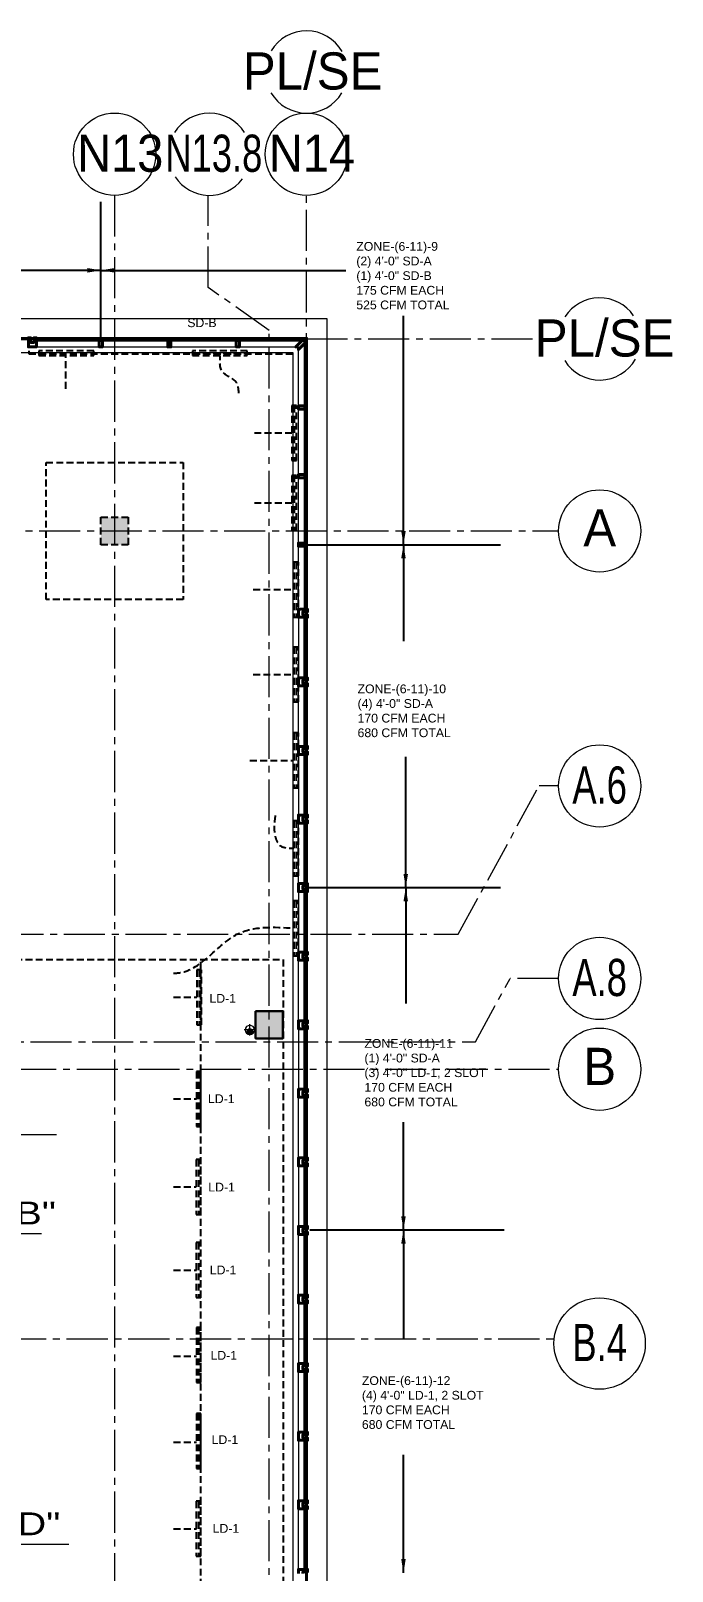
# Model space of a CAD drawing. Header units: inches. Extents: x -26012 to 27, y -3347 to 2082.
# Drawn here: x -21302 to -20741, y 464 to 1812 of the extents above; entities that cross this region are included whole.
import ezdxf

# ---------------------------------------------------------------- set-up
doc = ezdxf.new("R2010")
doc.units = ezdxf.units.IN
doc.header["$LTSCALE"] = 48
doc.header["$MEASUREMENT"] = 0
for name, pattern in [('A_Column Grid$0$CENTER2', [1.125, 0.75, -0.125, 0.125, -0.125]), ('HIDDEN2', [0.1875, 0.125, -0.0625]), ('NB - 5th floor_plan$0$HIDDEN2', [0.1875, 0.125, -0.0625])]:
    doc.linetypes.add(name, pattern=pattern)
for name, color, linetype in [('A104$0$A-ANNO-PATT-1-12', 8, 'Continuous'), ('A104$0$A-ANNO-PATT-4-12', 8, 'Continuous'), ('A104$0$A-AREA-IDEN', 8, 'Continuous'), ('A104$0$A-COLS-COL4-12', 8, 'Continuous'), ('A104$0$A-FLOR-AWNG', 8, 'Continuous'), ('A104$0$A-FLOR-SLAB', 8, 'Continuous'), ('A104$0$A-FLOR-SLEEVE-4-12', 8, 'Continuous'), ('A104$0$A-GLAZ', 8, 'Continuous'), ('A104$0$A-GLAZ-CRNA', 8, 'Continuous'), ('A104$0$A-ROOF-LEAD-4-12', 8, 'Continuous'), ('A104$0$A-Roof-leader', 8, 'Continuous'), ('A104$0$C-PROP', 8, 'Continuous'), ('A_Column Grid$0$A-GRID-1D1-15', 8, 'A_Column Grid$0$CENTER2'), ('A_Column Grid$0$A-GRID-GRD1-12', 8, 'A_Column Grid$0$CENTER2'), ('A_Column Grid$0$A-GRID-GRD1-15', 8, 'A_Column Grid$0$CENTER2'), ('A_Column Grid$0$A-GRID-ID1-12', 8, 'A_Column Grid$0$CENTER2'), ('M-HVAC-anno', 6, 'Continuous'), ('M-HVAC-FUTR', 4, 'HIDDEN2'), ('M-HVAC-Term-Supp', 92, 'Continuous'), ('NB - 5th floor_plan$0$STCCOLS1', 1, 'NB - 5th floor_plan$0$HIDDEN2'), ('NB - 5th floor_plan$0$STDROPS', 1, 'NB - 5th floor_plan$0$HIDDEN2'), ('NB - 5th floor_plan$0$STSLABNOTCH', 1, 'NB - 5th floor_plan$0$HIDDEN2'), ('XREF', 8, 'Continuous')]:
    doc.layers.add(name, color=color, linetype=linetype)
doc.styles.add('A104$0$Arial', font='arial.ttf', dxfattribs={"height": 0.076839})
doc.styles.add('A_Column Grid$0$Style-Arial', font='arial.ttf')
doc.styles.add('M08', font='arial.ttf', dxfattribs={"height": 7.68})
doc.styles.get("Standard").update_dxf_attribs({"font": 'simplex.shx'})
doc.dimstyles.new('STANDARD$7', dxfattribs={"dimtxt": 0.18, "dimasz": 0.125, "dimexe": 0.18, "dimexo": 0.06, "dimgap": 0.09, "dimtad": 0, "dimtih": 1, "dimtoh": 1, "dimdec": 4, "dimzin": 0, "dimdsep": 46, "dimtxsty": 'Standard', "dimcen": 0.09, "dimadec": 0, "dimazin": 0, "dimtfac": 1, "dimtdec": 4, "dimtofl": 0, "dimtmove": 0, "dimatfit": 3, "dimfxl": 1, "dimtolj": 1, "dimtzin": 0, "dimarcsym": 0})

# ---------------------------------------------------------------- blocks, each defined once
blk = doc.blocks.new('A104')
at = {"layer": 'A104$0$A-ROOF-LEAD-4-12', "lineweight": 13}
h = blk.add_hatch(color=256, dxfattribs=at)
edge = h.paths.add_edge_path()
edge.add_arc((-21110.5239, 936.0952), 3, 0, 360)
at = {"layer": 'A104$0$A-Roof-leader', "lineweight": 13}
h = blk.add_hatch(color=256, dxfattribs=at)
edge = h.paths.add_edge_path()
edge.add_arc((-21110.5239, 936.0952), 3, 0, 360)
at = {"layer": 'A104$0$A-ANNO-PATT-1-12', "lineweight": 30}
blk.add_solid([(-21217.0236, 1362.095), (-21217.0236, 1386.095), (-21241.0236, 1362.095), (-21241.0236, 1386.095)], dxfattribs=at)
at = {"layer": 'A104$0$A-ANNO-PATT-4-12', "lineweight": 30}
blk.add_solid([(-21105.5239, 930.0952), (-21081.5239, 930.0952), (-21105.5239, 954.0952), (-21081.5239, 954.0952)], dxfattribs=at)
at = {"layer": 'A104$0$A-AREA-IDEN', "lineweight": 13}
for p, q in [((-21438.6568, 846.1226, 0.2066), (-21279.92, 846.1226, 0.2066)), ((-21438.6568, 759.5893, 0.2066), (-21293.1152, 759.5893, 0.2066)), ((-21438.6568, 487.7276, 0.2066), (-21269.1206, 487.7276, 0.2066))]:
    blk.add_line(p, q, dxfattribs=at)
at = {"layer": 'A104$0$A-COLS-COL4-12', "lineweight": 30}
blk.add_3dface([(-21105.5239, 954.0952), (-21081.5239, 954.0952), (-21081.5239, 930.0952), (-21105.5239, 930.0952)], dxfattribs=at)
at = {"layer": 'A104$0$A-FLOR-AWNG', "lineweight": 0}
for p, q in [((-24033.7396, 1560.0949), (-21043.1174, 1560.0949)), ((-21043.0236, 1560.0012), (-21043.0236, -35.9051))]:
    blk.add_line(p, q, dxfattribs=at)
at = {"layer": 'A104$0$A-FLOR-SLAB', "lineweight": 0, "flags": 128}
blk.add_lwpolyline([(-23869.2731, 1530.3475), (-21072.7739, 1530.3449), (-21072.7739, -6.1545), (-22489.2736, -6.1545), (-22489.2736, 53.8448), (-22872.7736, 53.8448), (-22872.7736, -6.1545), (-24409.272, -6.1545)], dxfattribs=at)
at = {"layer": 'A104$0$A-FLOR-SLEEVE-4-12', "lineweight": 0}
for p, q in [((-21105.5239, 937.5952), (-21115.5239, 937.5952)), ((-21110.5239, 932.5952), (-21110.5239, 942.5952))]:
    blk.add_line(p, q, dxfattribs=at)
at = {"layer": 'A104$0$A-FLOR-SLEEVE-4-12', "lineweight": 13, "extrusion": (0, 0, -1)}
blk.add_circle((21110.5239, 937.5952), 4, dxfattribs=at)
at = {"layer": 'A104$0$A-GLAZ', "lineweight": 0}
for p, q in [((-21060.0239, 1543.0949), (-23882.0254, 1543.0991)), ((-21060.0239, -18.9052), (-21060.0239, 1543.0949)), ((-21068.0239, 1298.5943), (-21068.0239, 1245.5943)), ((-21061.7739, 1299.3443), (-21061.7739, 1244.8443)), ((-21061.2739, 1299.3443), (-21061.2739, 1244.8443)), ((-21068.0239, 1185.5949), (-21068.0239, 1238.5949)), ((-21061.7739, 1184.8449), (-21061.7739, 1239.3449)), ((-21061.2739, 1184.8449), (-21061.2739, 1239.3449)), ((-21068.0239, 1178.5943), (-21068.0239, 1125.5943)), ((-21061.7739, 1179.3443), (-21061.7739, 1124.8443)), ((-21061.2739, 1179.3443), (-21061.2739, 1124.8443)), ((-21068.0239, 1065.5949), (-21068.0239, 1118.5949)), ((-21061.7739, 1064.8449), (-21061.7739, 1119.3449)), ((-21061.2739, 1064.8449), (-21061.2739, 1119.3449)), ((-21068.0239, 1058.5943), (-21068.0239, 1005.5943)), ((-21061.7739, 1059.3443), (-21061.7739, 1004.8443)), ((-21061.2739, 1059.3443), (-21061.2739, 1004.8443)), ((-21068.0239, 945.5949), (-21068.0239, 998.5949)), ((-21061.7739, 944.8449), (-21061.7739, 999.3449)), ((-21061.2739, 944.8449), (-21061.2739, 999.3449)), ((-21068.0239, 938.5943), (-21068.0239, 885.5943)), ((-21061.7739, 939.3443), (-21061.7739, 884.8443)), ((-21061.2739, 939.3443), (-21061.2739, 884.8443)), ((-21068.0239, 825.5949), (-21068.0239, 878.5949)), ((-21061.7739, 824.8449), (-21061.7739, 879.3449)), ((-21061.2739, 824.8449), (-21061.2739, 879.3449)), ((-21068.0239, 818.5943), (-21068.0239, 765.5943)), ((-21061.7739, 819.3443), (-21061.7739, 764.8443)), ((-21061.2739, 819.3443), (-21061.2739, 764.8443)), ((-21068.0239, 705.5949), (-21068.0239, 758.5949)), ((-21061.7739, 704.8449), (-21061.7739, 759.3449)), ((-21061.2739, 704.8449), (-21061.2739, 759.3449)), ((-21068.0239, 698.5943), (-21068.0239, 645.5943)), ((-21061.7739, 699.3443), (-21061.7739, 644.8443)), ((-21061.2739, 699.3443), (-21061.2739, 644.8443)), ((-21068.0239, 585.5949), (-21068.0239, 638.5949)), ((-21061.7739, 584.8449), (-21061.7739, 639.3449)), ((-21061.2739, 584.8449), (-21061.2739, 639.3449)), ((-21068.0239, 578.5949), (-21068.0239, 525.5949)), ((-21061.7739, 579.3449), (-21061.7739, 524.8449)), ((-21061.2739, 579.3449), (-21061.2739, 524.8449)), ((-21068.0239, 465.5955), (-21068.0239, 518.5955)), ((-21061.7739, 464.8455), (-21061.7739, 519.3455)), ((-21061.2739, 464.8455), (-21061.2739, 519.3455))]:
    blk.add_line(p, q, dxfattribs=at)
at = {"layer": 'A104$0$A-GLAZ', "lineweight": 40}
for p, q in [((-21062.2739, 1299.3443), (-21061.0239, 1299.3443)), ((-21062.2739, 1299.3443), (-21062.2739, 1244.8443)), ((-21061.0239, 1299.3443), (-21061.0239, 1244.8443)), ((-21062.2739, 1244.8443), (-21061.0239, 1244.8443)), ((-21062.2739, 1184.8449), (-21062.2739, 1239.3449)), ((-21062.2739, 1239.3449), (-21061.0239, 1239.3449)), ((-21061.0239, 1184.8449), (-21061.0239, 1239.3449)), ((-21062.2739, 1184.8449), (-21061.0239, 1184.8449)), ((-21062.2739, 1179.3443), (-21061.0239, 1179.3443)), ((-21062.2739, 1179.3443), (-21062.2739, 1124.8443)), ((-21061.0239, 1179.3443), (-21061.0239, 1124.8443)), ((-21062.2739, 1124.8443), (-21061.0239, 1124.8443)), ((-21062.2739, 1064.8449), (-21062.2739, 1119.3449)), ((-21062.2739, 1119.3449), (-21061.0239, 1119.3449)), ((-21061.0239, 1064.8449), (-21061.0239, 1119.3449)), ((-21062.2739, 1064.8449), (-21061.0239, 1064.8449)), ((-21062.2739, 1059.3443), (-21061.0239, 1059.3443)), ((-21062.2739, 1059.3443), (-21062.2739, 1004.8443)), ((-21061.0239, 1059.3443), (-21061.0239, 1004.8443)), ((-21062.2739, 1004.8443), (-21061.0239, 1004.8443)), ((-21062.2739, 944.8449), (-21062.2739, 999.3449)), ((-21062.2739, 999.3449), (-21061.0239, 999.3449)), ((-21061.0239, 944.8449), (-21061.0239, 999.3449)), ((-21062.2739, 944.8449), (-21061.0239, 944.8449)), ((-21062.2739, 939.3443), (-21061.0239, 939.3443)), ((-21062.2739, 939.3443), (-21062.2739, 884.8443)), ((-21061.0239, 939.3443), (-21061.0239, 884.8443)), ((-21062.2739, 884.8443), (-21061.0239, 884.8443)), ((-21062.2739, 824.8449), (-21062.2739, 879.3449)), ((-21062.2739, 879.3449), (-21061.0239, 879.3449)), ((-21061.0239, 824.8449), (-21061.0239, 879.3449)), ((-21062.2739, 824.8449), (-21061.0239, 824.8449)), ((-21062.2739, 819.3443), (-21061.0239, 819.3443)), ((-21062.2739, 819.3443), (-21062.2739, 764.8443)), ((-21061.0239, 819.3443), (-21061.0239, 764.8443)), ((-21062.2739, 764.8443), (-21061.0239, 764.8443)), ((-21062.2739, 704.8449), (-21062.2739, 759.3449)), ((-21062.2739, 759.3449), (-21061.0239, 759.3449)), ((-21061.0239, 704.8449), (-21061.0239, 759.3449)), ((-21062.2739, 704.8449), (-21061.0239, 704.8449)), ((-21062.2739, 699.3443), (-21061.0239, 699.3443)), ((-21062.2739, 699.3443), (-21062.2739, 644.8443)), ((-21061.0239, 699.3443), (-21061.0239, 644.8443)), ((-21062.2739, 644.8443), (-21061.0239, 644.8443)), ((-21062.2739, 584.8449), (-21062.2739, 639.3449)), ((-21062.2739, 639.3449), (-21061.0239, 639.3449)), ((-21061.0239, 584.8449), (-21061.0239, 639.3449)), ((-21062.2739, 584.8449), (-21061.0239, 584.8449)), ((-21062.2739, 579.3449), (-21061.0239, 579.3449)), ((-21062.2739, 579.3449), (-21062.2739, 524.8449)), ((-21061.0239, 579.3449), (-21061.0239, 524.8449)), ((-21062.2739, 524.8449), (-21061.0239, 524.8449)), ((-21062.2739, 464.8455), (-21062.2739, 519.3455)), ((-21062.2739, 519.3455), (-21061.0239, 519.3455)), ((-21061.0239, 464.8455), (-21061.0239, 519.3455)), ((-21062.2739, 464.8455), (-21061.0239, 464.8455))]:
    blk.add_line(p, q, dxfattribs=at)
at = {"layer": 'A104$0$A-GLAZ', "lineweight": 40, "flags": 128}
for points in [[(-21301.0242, 1539.0949), (-21302.5245, 1539.0949), (-21302.5245, 1543.0949), (-21304.5245, 1543.0949), (-21304.5245, 1542.3449), (-21303.5245, 1542.3449), (-21303.5245, 1540.5949), (-21304.5245, 1540.5949), (-21304.5245, 1535.0949), (-21301.0242, 1535.0949)], [(-21064.0239, 1302.0946), (-21064.0239, 1300.5943), (-21060.0239, 1300.5943), (-21060.0239, 1298.5943), (-21060.7739, 1298.5943), (-21060.7739, 1299.5943), (-21062.5239, 1299.5943), (-21062.5239, 1298.5943), (-21068.0239, 1298.5943), (-21068.0239, 1302.0946)], [(-21064.0239, 1242.0946), (-21064.0239, 1243.5943), (-21060.0239, 1243.5943), (-21060.0239, 1245.5943), (-21060.7739, 1245.5943), (-21060.7739, 1244.5943), (-21062.5239, 1244.5943), (-21062.5239, 1245.5943), (-21068.0239, 1245.5943), (-21068.0239, 1242.0946)], [(-21064.0239, 1242.0946), (-21064.0239, 1240.5949), (-21060.0239, 1240.5949), (-21060.0239, 1238.5949), (-21060.7739, 1238.5949), (-21060.7739, 1239.5949), (-21062.5239, 1239.5949), (-21062.5239, 1238.5949), (-21068.0239, 1238.5949), (-21068.0239, 1242.0946)], [(-21064.0239, 1182.0946), (-21064.0239, 1183.5949), (-21060.0239, 1183.5949), (-21060.0239, 1185.5949), (-21060.7739, 1185.5949), (-21060.7739, 1184.5949), (-21062.5239, 1184.5949), (-21062.5239, 1185.5949), (-21068.0239, 1185.5949), (-21068.0239, 1182.0946)], [(-21064.0239, 1182.0946), (-21064.0239, 1180.5943), (-21060.0239, 1180.5943), (-21060.0239, 1178.5943), (-21060.7739, 1178.5943), (-21060.7739, 1179.5943), (-21062.5239, 1179.5943), (-21062.5239, 1178.5943), (-21068.0239, 1178.5943), (-21068.0239, 1182.0946)], [(-21064.0239, 1122.0946), (-21064.0239, 1123.5943), (-21060.0239, 1123.5943), (-21060.0239, 1125.5943), (-21060.7739, 1125.5943), (-21060.7739, 1124.5943), (-21062.5239, 1124.5943), (-21062.5239, 1125.5943), (-21068.0239, 1125.5943), (-21068.0239, 1122.0946)], [(-21064.0239, 1122.0946), (-21064.0239, 1120.5949), (-21060.0239, 1120.5949), (-21060.0239, 1118.5949), (-21060.7739, 1118.5949), (-21060.7739, 1119.5949), (-21062.5239, 1119.5949), (-21062.5239, 1118.5949), (-21068.0239, 1118.5949), (-21068.0239, 1122.0946)], [(-21064.0239, 1062.0946), (-21064.0239, 1063.5949), (-21060.0239, 1063.5949), (-21060.0239, 1065.5949), (-21060.7739, 1065.5949), (-21060.7739, 1064.5949), (-21062.5239, 1064.5949), (-21062.5239, 1065.5949), (-21068.0239, 1065.5949), (-21068.0239, 1062.0946)], [(-21064.0239, 1062.0946), (-21064.0239, 1060.5943), (-21060.0239, 1060.5943), (-21060.0239, 1058.5943), (-21060.7739, 1058.5943), (-21060.7739, 1059.5943), (-21062.5239, 1059.5943), (-21062.5239, 1058.5943), (-21068.0239, 1058.5943), (-21068.0239, 1062.0946)], [(-21064.0239, 1002.0946), (-21064.0239, 1003.5943), (-21060.0239, 1003.5943), (-21060.0239, 1005.5943), (-21060.7739, 1005.5943), (-21060.7739, 1004.5943), (-21062.5239, 1004.5943), (-21062.5239, 1005.5943), (-21068.0239, 1005.5943), (-21068.0239, 1002.0946)], [(-21064.0239, 1002.0946), (-21064.0239, 1000.5949), (-21060.0239, 1000.5949), (-21060.0239, 998.5949), (-21060.7739, 998.5949), (-21060.7739, 999.5949), (-21062.5239, 999.5949), (-21062.5239, 998.5949), (-21068.0239, 998.5949), (-21068.0239, 1002.0946)], [(-21064.0239, 942.0946), (-21064.0239, 943.5949), (-21060.0239, 943.5949), (-21060.0239, 945.5949), (-21060.7739, 945.5949), (-21060.7739, 944.5949), (-21062.5239, 944.5949), (-21062.5239, 945.5949), (-21068.0239, 945.5949), (-21068.0239, 942.0946)], [(-21064.0239, 942.0946), (-21064.0239, 940.5943), (-21060.0239, 940.5943), (-21060.0239, 938.5943), (-21060.7739, 938.5943), (-21060.7739, 939.5943), (-21062.5239, 939.5943), (-21062.5239, 938.5943), (-21068.0239, 938.5943), (-21068.0239, 942.0946)], [(-21064.0239, 882.0946), (-21064.0239, 883.5943), (-21060.0239, 883.5943), (-21060.0239, 885.5943), (-21060.7739, 885.5943), (-21060.7739, 884.5943), (-21062.5239, 884.5943), (-21062.5239, 885.5943), (-21068.0239, 885.5943), (-21068.0239, 882.0946)], [(-21064.0239, 882.0946), (-21064.0239, 880.5949), (-21060.0239, 880.5949), (-21060.0239, 878.5949), (-21060.7739, 878.5949), (-21060.7739, 879.5949), (-21062.5239, 879.5949), (-21062.5239, 878.5949), (-21068.0239, 878.5949), (-21068.0239, 882.0946)], [(-21064.0239, 822.0946), (-21064.0239, 823.5949), (-21060.0239, 823.5949), (-21060.0239, 825.5949), (-21060.7739, 825.5949), (-21060.7739, 824.5949), (-21062.5239, 824.5949), (-21062.5239, 825.5949), (-21068.0239, 825.5949), (-21068.0239, 822.0946)], [(-21064.0239, 822.0946), (-21064.0239, 820.5943), (-21060.0239, 820.5943), (-21060.0239, 818.5943), (-21060.7739, 818.5943), (-21060.7739, 819.5943), (-21062.5239, 819.5943), (-21062.5239, 818.5943), (-21068.0239, 818.5943), (-21068.0239, 822.0946)], [(-21064.0239, 762.0946), (-21064.0239, 763.5943), (-21060.0239, 763.5943), (-21060.0239, 765.5943), (-21060.7739, 765.5943), (-21060.7739, 764.5943), (-21062.5239, 764.5943), (-21062.5239, 765.5943), (-21068.0239, 765.5943), (-21068.0239, 762.0946)], [(-21064.0239, 762.0946), (-21064.0239, 760.5949), (-21060.0239, 760.5949), (-21060.0239, 758.5949), (-21060.7739, 758.5949), (-21060.7739, 759.5949), (-21062.5239, 759.5949), (-21062.5239, 758.5949), (-21068.0239, 758.5949), (-21068.0239, 762.0946)], [(-21064.0239, 702.0946), (-21064.0239, 703.5949), (-21060.0239, 703.5949), (-21060.0239, 705.5949), (-21060.7739, 705.5949), (-21060.7739, 704.5949), (-21062.5239, 704.5949), (-21062.5239, 705.5949), (-21068.0239, 705.5949), (-21068.0239, 702.0946)], [(-21064.0239, 702.0946), (-21064.0239, 700.5943), (-21060.0239, 700.5943), (-21060.0239, 698.5943), (-21060.7739, 698.5943), (-21060.7739, 699.5943), (-21062.5239, 699.5943), (-21062.5239, 698.5943), (-21068.0239, 698.5943), (-21068.0239, 702.0946)], [(-21064.0239, 642.0946), (-21064.0239, 643.5943), (-21060.0239, 643.5943), (-21060.0239, 645.5943), (-21060.7739, 645.5943), (-21060.7739, 644.5943), (-21062.5239, 644.5943), (-21062.5239, 645.5943), (-21068.0239, 645.5943), (-21068.0239, 642.0946)], [(-21064.0239, 642.0946), (-21064.0239, 640.5949), (-21060.0239, 640.5949), (-21060.0239, 638.5949), (-21060.7739, 638.5949), (-21060.7739, 639.5949), (-21062.5239, 639.5949), (-21062.5239, 638.5949), (-21068.0239, 638.5949), (-21068.0239, 642.0946)], [(-21064.0239, 582.0946), (-21064.0239, 583.5949), (-21060.0239, 583.5949), (-21060.0239, 585.5949), (-21060.7739, 585.5949), (-21060.7739, 584.5949), (-21062.5239, 584.5949), (-21062.5239, 585.5949), (-21068.0239, 585.5949), (-21068.0239, 582.0946)], [(-21064.0239, 582.0952), (-21064.0239, 580.5949), (-21060.0239, 580.5949), (-21060.0239, 578.5949), (-21060.7739, 578.5949), (-21060.7739, 579.5949), (-21062.5239, 579.5949), (-21062.5239, 578.5949), (-21068.0239, 578.5949), (-21068.0239, 582.0952)], [(-21064.0239, 522.0952), (-21064.0239, 523.5949), (-21060.0239, 523.5949), (-21060.0239, 525.5949), (-21060.7739, 525.5949), (-21060.7739, 524.5949), (-21062.5239, 524.5949), (-21062.5239, 525.5949), (-21068.0239, 525.5949), (-21068.0239, 522.0952)], [(-21064.0239, 522.0952), (-21064.0239, 520.5955), (-21060.0239, 520.5955), (-21060.0239, 518.5955), (-21060.7739, 518.5955), (-21060.7739, 519.5955), (-21062.5239, 519.5955), (-21062.5239, 518.5955), (-21068.0239, 518.5955), (-21068.0239, 522.0952)], [(-21064.0239, 462.0952), (-21064.0239, 463.5955), (-21060.0239, 463.5955), (-21060.0239, 465.5955), (-21060.7739, 465.5955), (-21060.7739, 464.5955), (-21062.5239, 464.5955), (-21062.5239, 465.5955), (-21068.0239, 465.5955), (-21068.0239, 462.0952)]]:
    blk.add_lwpolyline(points, dxfattribs=at)
at = {"layer": 'A104$0$A-GLAZ-CRNA', "lineweight": 30}
for p, q in [((-21298.2745, 1540.8449), (-21298.2745, 1542.0949)), ((-21298.2745, 1542.0949), (-21241.6489, 1542.0949)), ((-21298.2745, 1540.8449), (-21241.6489, 1540.8449)), ((-21240.3989, 1540.8449), (-21240.3989, 1542.0949)), ((-21240.3989, 1542.0949), (-21181.6489, 1542.0949)), ((-21240.3989, 1540.8449), (-21181.6489, 1540.8449)), ((-21180.3989, 1542.0949), (-21121.6489, 1542.0949)), ((-21180.3989, 1540.8449), (-21121.6489, 1540.8449)), ((-21121.6489, 1540.8449), (-21121.6489, 1542.0949)), ((-21120.3989, 1540.8449), (-21120.3989, 1542.0949)), ((-21120.3989, 1542.0949), (-21062.8989, 1542.0949)), ((-21120.3989, 1540.8449), (-21062.8989, 1540.8449)), ((-21062.8989, 1540.8449), (-21062.8989, 1542.0949)), ((-21062.2739, 1482.7199), (-21062.2739, 1540.2199)), ((-21062.2739, 1540.2199), (-21061.0239, 1540.2199)), ((-21061.0239, 1482.7199), (-21061.0239, 1540.2199)), ((-21062.2739, 1482.7199), (-21061.0239, 1482.7199)), ((-21062.2739, 1422.7199), (-21062.2739, 1481.4699)), ((-21062.2739, 1481.4699), (-21061.0239, 1481.4699)), ((-21061.0239, 1422.7199), (-21061.0239, 1481.4699)), ((-21062.2739, 1362.7199), (-21062.2739, 1421.4699)), ((-21061.0239, 1362.7199), (-21061.0239, 1421.4699)), ((-21062.2739, 1362.7199), (-21061.0239, 1362.7199)), ((-21062.2739, 1304.8443), (-21062.2739, 1361.4699)), ((-21061.0239, 1304.8443), (-21061.0239, 1361.4699)), ((-21062.2739, 1304.8443), (-21061.0239, 1304.8443))]:
    blk.add_line(p, q, dxfattribs=at)
at = {"layer": 'A104$0$A-GLAZ-CRNA', "lineweight": 0}
for p, q in [((-21298.2745, 1541.8449), (-21241.6489, 1541.8449)), ((-21298.2745, 1541.3449), (-21241.6489, 1541.3449)), ((-21240.3989, 1541.8449), (-21181.6489, 1541.8449)), ((-21240.3989, 1541.3449), (-21181.6489, 1541.3449)), ((-21180.3989, 1541.8449), (-21121.6489, 1541.8449)), ((-21180.3989, 1541.3449), (-21121.6489, 1541.3449)), ((-21120.3989, 1541.8449), (-21062.8989, 1541.8449)), ((-21120.3989, 1541.3449), (-21062.8989, 1541.3449)), ((-21061.7739, 1482.7199), (-21061.7739, 1540.2199)), ((-21061.2739, 1482.7199), (-21061.2739, 1540.2199)), ((-21297.5245, 1535.0949), (-21242.3995, 1535.0949)), ((-21239.6495, 1535.0949), (-21182.3995, 1535.0949)), ((-21179.6495, 1535.0949), (-21068.0239, 1535.0949)), ((-21068.0239, 1423.4693), (-21068.0239, 1535.0949)), ((-21061.7739, 1422.7199), (-21061.7739, 1481.4699)), ((-21061.2739, 1422.7199), (-21061.2739, 1481.4699)), ((-21068.0239, 1363.4693), (-21068.0239, 1420.7193)), ((-21061.7739, 1362.7199), (-21061.7739, 1421.4699)), ((-21061.2739, 1362.7199), (-21061.2739, 1421.4699)), ((-21061.7739, 1304.8443), (-21061.7739, 1361.4699)), ((-21061.2739, 1304.8443), (-21061.2739, 1361.4699)), ((-21068.0239, 1305.5943), (-21068.0239, 1360.7193))]:
    blk.add_line(p, q, dxfattribs=at)
at = {"layer": 'A104$0$A-GLAZ-CRNA', "lineweight": 40}
for p, q in [((-21241.6489, 1540.8449), (-21241.6489, 1542.0949)), ((-21241.3989, 1542.0949), (-21241.2739, 1542.0949)), ((-21181.6489, 1540.8449), (-21181.6489, 1542.0949)), ((-21180.3989, 1540.8449), (-21180.3989, 1542.0949)), ((-21064.822, 1540.5949), (-21070.322, 1535.0949)), ((-21062.5239, 1538.2968), (-21068.0239, 1532.7968)), ((-21062.2739, 1422.7199), (-21061.0239, 1422.7199)), ((-21062.2739, 1421.4699), (-21061.0239, 1421.4699)), ((-21062.2739, 1361.4699), (-21061.0239, 1361.4699)), ((-21061.0239, 1361.7199), (-21061.0239, 1361.8449))]:
    blk.add_line(p, q, dxfattribs=at)
at = {"layer": 'A104$0$A-GLAZ-CRNA', "lineweight": 40, "flags": 128}
for points in [[(-21301.0242, 1539.0949), (-21299.5245, 1539.0949), (-21299.5245, 1543.0949), (-21297.5245, 1543.0949), (-21297.5245, 1542.3449), (-21298.5245, 1542.3449), (-21298.5245, 1540.5949), (-21297.5245, 1540.5949), (-21297.5245, 1535.0949), (-21301.0242, 1535.0949)], [(-21241.0239, 1541.5012), (-21241.2739, 1541.5012), (-21241.2739, 1542.0949), (-21241.3989, 1542.0949), (-21241.3989, 1540.5949), (-21242.3989, 1540.5949), (-21242.3995, 1535.0949), (-21241.0245, 1535.0949)], [(-21241.0239, 1541.5012), (-21240.7739, 1541.5012), (-21240.7739, 1542.0949), (-21240.6489, 1542.0949), (-21240.6489, 1540.5949), (-21239.6489, 1540.5949), (-21239.6495, 1535.0949), (-21241.0245, 1535.0949)], [(-21181.0239, 1541.5012), (-21181.2739, 1541.5012), (-21181.2739, 1542.0949), (-21181.3989, 1542.0949), (-21181.3989, 1540.5949), (-21182.3989, 1540.5949), (-21182.3995, 1535.0949), (-21181.0245, 1535.0949)], [(-21181.0239, 1541.5012), (-21180.7739, 1541.5012), (-21180.7739, 1542.0949), (-21180.6489, 1542.0949), (-21180.6489, 1540.5949), (-21179.6489, 1540.5949), (-21179.6495, 1535.0949), (-21181.0245, 1535.0949)], [(-21121.0239, 1541.5012), (-21121.2739, 1541.5012), (-21121.2739, 1542.0949), (-21121.3989, 1542.0949), (-21121.3989, 1540.5949), (-21122.3989, 1540.5949), (-21122.3995, 1535.0949), (-21121.0245, 1535.0949)], [(-21121.0239, 1541.5012), (-21120.7739, 1541.5012), (-21120.7739, 1542.0949), (-21120.6489, 1542.0949), (-21120.6489, 1540.5949), (-21119.6489, 1540.5949), (-21119.6495, 1535.0949), (-21121.0245, 1535.0949)], [(-21061.0239, 1542.0949), (-21062.5239, 1542.0949), (-21062.5239, 1540.9485), (-21062.8775, 1540.5949), (-21064.822, 1540.5949), (-21070.322, 1535.0949), (-21068.0239, 1535.0949)], [(-21061.0239, 1542.0949), (-21061.0239, 1540.5949), (-21062.1704, 1540.5949), (-21062.5239, 1540.2414), (-21062.5239, 1538.2968), (-21068.0239, 1532.7968), (-21068.0239, 1535.0949)], [(-21061.6177, 1482.0949), (-21061.6177, 1482.3449), (-21061.0239, 1482.3449), (-21061.0239, 1482.4699), (-21062.5239, 1482.4699), (-21062.5239, 1483.4699), (-21068.0239, 1483.4693), (-21068.0239, 1482.0943)], [(-21061.6177, 1482.0949), (-21061.6177, 1481.8449), (-21061.0239, 1481.8449), (-21061.0239, 1481.7199), (-21062.5239, 1481.7199), (-21062.5239, 1480.7199), (-21068.0239, 1480.7193), (-21068.0239, 1482.0943)], [(-21061.6177, 1422.0949), (-21061.6177, 1422.3449), (-21061.0239, 1422.3449), (-21061.0239, 1422.4699), (-21062.5239, 1422.4699), (-21062.5239, 1423.4699), (-21068.0239, 1423.4693), (-21068.0239, 1422.0943)], [(-21061.6177, 1422.0949), (-21061.6177, 1421.8449), (-21061.0239, 1421.8449), (-21061.0239, 1421.7199), (-21062.5239, 1421.7199), (-21062.5239, 1420.7199), (-21068.0239, 1420.7193), (-21068.0239, 1422.0943)], [(-21061.6177, 1362.0949), (-21061.6177, 1362.3449), (-21061.0239, 1362.3449), (-21061.0239, 1362.4699), (-21062.5239, 1362.4699), (-21062.5239, 1363.4699), (-21068.0239, 1363.4693), (-21068.0239, 1362.0943)], [(-21061.6177, 1362.0949), (-21061.6177, 1361.8449), (-21061.0239, 1361.8449), (-21061.0239, 1361.7199), (-21062.5239, 1361.7199), (-21062.5239, 1360.7199), (-21068.0239, 1360.7193), (-21068.0239, 1362.0943)], [(-21064.0239, 1302.0946), (-21064.0239, 1303.5943), (-21060.0239, 1303.5943), (-21060.0239, 1305.5943), (-21060.7739, 1305.5943), (-21060.7739, 1304.5943), (-21062.5239, 1304.5943), (-21062.5239, 1305.5943), (-21068.0239, 1305.5943), (-21068.0239, 1302.0946)]]:
    blk.add_lwpolyline(points, dxfattribs=at)
at = {"layer": 'A104$0$A-GLAZ-CRNA', "lineweight": 40}
for centre in [(-21241.5239, 1542.2199), (-21240.5239, 1542.2199), (-21181.5239, 1542.2199), (-21180.5239, 1542.2199)]:
    blk.add_arc(centre, 0.1768, 225, 315, dxfattribs=at)
at = {"layer": 'A104$0$A-GLAZ-CRNA', "lineweight": 30}
for centre in [(-21121.5239, 1542.2199), (-21120.5239, 1542.2199)]:
    blk.add_arc(centre, 0.1768, 225, 315, dxfattribs=at)
at = {"layer": 'A104$0$A-GLAZ-CRNA', "lineweight": 30, "extrusion": (0, 0, -1)}
for centre in [(21060.8989, 1482.5949), (21060.8989, 1481.5949)]:
    blk.add_arc(centre, 0.1768, 315, 45, dxfattribs=at)
at = {"layer": 'A104$0$A-GLAZ-CRNA', "lineweight": 40, "extrusion": (0, 0, -1)}
for centre in [(21060.8989, 1422.5949), (21060.8989, 1421.5949), (21060.8989, 1362.5949), (21060.8989, 1361.5949)]:
    blk.add_arc(centre, 0.1768, 315, 45, dxfattribs=at)
at = {"layer": 'A104$0$C-PROP', "lineweight": 40, "flags": 128}
blk.add_lwpolyline([(-25004.5437, -676.9041), (-24022.0239, 1542.095), (-21061.0239, 1542.095), (-21061.0239, -676.9042)], dxfattribs=at)
at = {"layer": 'A104$0$A-AREA-IDEN', "lineweight": 13, "char_height": 19.999996, "attachment_point": 7, "line_spacing_factor": 0.6, "style": 'A104$0$Arial'}
for s, insert in [('\\H1x;\\W1.24688;SP/FA "B"', (-21438.6578, 767.0683, 0.2066)), ('\\H1x;\\W1.24688;STAIR "D"', (-21438.6578, 495.2066, 0.2066))]:
    blk.add_mtext(s, dxfattribs=dict(at, insert=insert))
blk = doc.blocks.new('NB - 5th floor_plan')
at = {"layer": 'NB - 5th floor_plan$0$STCCOLS1', "color": 1, "linetype": 'NB - 5th floor_plan$0$HIDDEN2'}
for points in [[(-21241, 1386.1), (-21217, 1386.1), (-21217, 1362.1), (-21241, 1362.1)], [(-21105.5, 954.1), (-21081.5, 954.1), (-21081.5, 930.1), (-21105.5, 930.1)]]:
    blk.add_lwpolyline(points, close=True, dxfattribs=at)
at = {"layer": 'NB - 5th floor_plan$0$STDROPS', "color": 1, "linetype": 'NB - 5th floor_plan$0$HIDDEN2'}
blk.add_line((-21361, 999.2), (-21153.5, 999.2), dxfattribs=at)
for points in [[(-21289, 1434.1), (-21169, 1434.1), (-21169, 1314.1), (-21289, 1314.1)], [(-21081.5, 271.2), (-21153.5, 271.2), (-21153.5, 999.2), (-21081.5, 999.2)]]:
    blk.add_lwpolyline(points, close=True, dxfattribs=at)
at = {"layer": 'NB - 5th floor_plan$0$STSLABNOTCH', "color": 1, "linetype": 'NB - 5th floor_plan$0$HIDDEN2', "elevation": 0}
blk.add_lwpolyline([(-21304, 1531.6), (-21304, 1529.1), (-21071.5, 1529.1)], dxfattribs=at)
blk = doc.blocks.new('A_Column Grid')
at = {"layer": 'A_Column Grid$0$A-GRID-1D1-15', "linetype": 'Continuous', "lineweight": 13}
for centre, radius in [((-21229, 1703.7), 36), ((-21061, 1703.7), 36), ((-20804.2, 1374.1), 36), ((-20804.2, 1151), 36), ((-20804.2, 982.6), 36), ((-20804.2, 903.2), 36), ((-20804.2, 663.2), 40)]:
    blk.add_circle(centre, radius, dxfattribs=at)
for centre, start, end in [((-21061, 1775.7), 29.6376, 149.3522), ((-21061, 1775.7), 210.4967, 329.3509), ((-20804.2, 1542.1), 34.3822, 147.4603), ((-20804.2, 1542.1), 211.8354, 330.4148)]:
    blk.add_arc(centre, 36, start, end, dxfattribs=at)
at = {"layer": 'A_Column Grid$0$A-GRID-GRD1-12', "lineweight": 0}
for p, q in [((-21146.9, 1587), (-21146.9, 1667.7)), ((-21093.5, 1549.4), (-21146.9, 1587)), ((-21093.5, -67.3), (-21093.5, 1549.4))]:
    blk.add_line(p, q, dxfattribs=at)
at = {"layer": 'A_Column Grid$0$A-GRID-GRD1-15', "lineweight": 0}
for p, q in [((-21229, 1667.7), (-21229, -2700.9)), ((-21061, -2700.9), (-21061, 1666.9)), ((-21061, 1542.1), (-20840.2, 1542.1)), ((-23941, 1374.1), (-20840.2, 1374.1)), ((-20928.1, 1021.2), (-20857.2, 1151)), ((-23217.4, 1021.2), (-20928.1, 1021.2)), ((-20912.8, 927.2), (-20882.6, 982.6)), ((-20840.2, 982.6), (-20882.6, 982.6)), ((-24110.6, 927.2), (-20912.8, 927.2)), ((-23314.1, 903.2), (-20840.2, 903.2)), ((-23215, 667.2), (-20844, 667.2))]:
    blk.add_line(p, q, dxfattribs=at)
at = {"layer": 'A_Column Grid$0$A-GRID-GRD1-15', "linetype": 'Continuous', "lineweight": 0}
blk.add_line((-20840.2, 1151), (-20857.2, 1151), dxfattribs=at)
at = {"layer": 'A_Column Grid$0$A-GRID-ID1-12', "linetype": 'Continuous', "lineweight": 13}
for start, end in [(31.6457, 148.2918), (213.5133, 323.1752)]:
    blk.add_arc((-21145.9, 1703.7), 36, start, end, dxfattribs=at)
at = {"layer": 'A_Column Grid$0$A-GRID-1D1-15', "linetype": 'Continuous', "lineweight": 13, "style": 'A_Column Grid$0$Style-Arial'}
for s, width, p in [('PL/SE', 0.95, (-21116.7, 1760.3)), ('N13', 0.906154, (-21261.8, 1688.3)), ('N14', 0.906154, (-21093.8, 1688.3)), ('PL/SE', 0.95, (-20861, 1526.7)), ('A', 0.95, (-20818.5, 1360.6)), ('A.6', 0.701538, (-20828.1, 1135.6)), ('A.8', 0.701538, (-20828.1, 967.2)), ('B', 0.95, (-20818.5, 889.4)), ('B.4', 0.701538, (-20828.1, 647.8))]:
    blk.add_text(s, height=32.5, dxfattribs=dict(at, width=width)).set_placement(p)
at = {"layer": 'A_Column Grid$0$A-GRID-ID1-12', "linetype": 'Continuous', "lineweight": 13, "style": 'A_Column Grid$0$Style-Arial', "width": 0.701538}
blk.add_text('N13.8', height=32.5, dxfattribs=at).set_placement((-21184.6, 1688.3))
blk = doc.blocks.new('SD-A')
at = {"layer": 'M-HVAC-FUTR'}
for p, q in [((2473.3, 316.6), (2425.3, 316.6)), ((2425.3, 316.6), (2425.3, 312.6)), ((2473.3, 314.6), (2425.3, 314.6)), ((2425.3, 312.6), (2473.3, 312.6)), ((2473.3, 312.6), (2473.3, 316.6))]:
    blk.add_line(p, q, dxfattribs=at)

msp = doc.modelspace()

# ---------------------------------------------------------------- linework, layer by layer
at = {"layer": 'M-HVAC-anno'}
for p, q in [((-21241, 1542.1), (-21241, 1662.1)), ((-21061, 1362.1), (-20890.9, 1362.1)), ((-21061, 1062.1), (-20890.9, 1062.1)), ((-21057.9, 762.6), (-20887.8, 762.6))]:
    msp.add_line(p, q, dxfattribs=at)
at = {"layer": 'M-HVAC-FUTR'}
for p, q in [((-21177.3, 966.1), (-21156.9, 966.1, 0)), ((-21177.3, 727.5), (-21157.4, 727.5, 0)), ((-21177.3, 652.2), (-21157.4, 652.2, 0)), ((-21177.3, 577), (-21157.4, 577, 0)), ((-21177.3, 501.2), (-21157.4, 501.2, 0))]:
    msp.add_line(p, q, dxfattribs=at)
for points in [[(-21271.6, 1498.5, 0), (-21271.6, 1528, 0)], [(-21120.2, 1494.6), (-21122.3, 1504.1), (-21134.5, 1513.3), (-21136.4, 1527.5, 0)], [(-21106.6, 1459.8), (-21073.7, 1459.8)], [(-21106.6, 1398.8), (-21073.7, 1398.8)], [(-21107.6, 1322.8), (-21071.9, 1322.8, 0)], [(-21107.6, 1248.6), (-21071.9, 1248.6, 0)], [(-21110.5, 1173.4), (-21072.8, 1173.4)], [(-21088.3, 1125.1), (-21088.3, 1106.6), (-21084.8, 1099.5), (-21071.9, 1096.5, 0)], [(-21177.3, 987.1), (-21171.6, 987.7), (-21121.8, 1021.2), (-21071.9, 1026.6, 0)], [(-21177.3, 877.3), (-21157.4, 877.3)], [(-21177.3, 800.4), (-21157.5, 800.3, 0)]]:
    msp.add_spline(points, degree=3, dxfattribs=at)

# ---------------------------------------------------------------- block references
for p, rotation in [((-18687.5, 1844.2, 0), 180), ((-20757.2, -989.5), 90), ((-20757.2, -1050.6), 90)]:
    msp.add_blockref('SD-A', p, dxfattribs=dict(at, rotation=rotation))
at = {"layer": 'M-HVAC-Term-Supp'}
for p, rotation in [((-18821.9, 1844.2, 0), 180), ((-20755.4, -1126.5, 0), 89.99999999999999), ((-20755.3, -1200.8, 0), 89.99999999999999), ((-20755.3, -1275.9, 0), 89.99999999999999), ((-20755.4, -1352.8, 0), 89.99999999999999), ((-20755.4, -1422.8, 0), 89.99999999999999), ((-20840.3, -1483.2, 0), 89.99999999999999), ((-20840.8, -1572.2, 0), 89.99999999999999), ((-20840.9, -1649.1, 0), 89.99999999999999), ((-20840.9, -1721.8), 89.99999999999999), ((-20840.8, -1796.1), 89.99999999999999), ((-20840.8, -1871.3), 89.99999999999999), ((-20840.9, -1948.1), 89.99999999999999)]:
    msp.add_blockref('SD-A', p, dxfattribs=dict(at, rotation=rotation))
at = {"layer": 'XREF'}
for name in ['A_Column Grid', 'A104', 'NB - 5th floor_plan']:
    msp.add_blockref(name, (0, 0), dxfattribs=at)

# ---------------------------------------------------------------- texts
at = {"layer": 'M-HVAC-anno', "char_height": 7.68, "attachment_point": 1, "style": 'M08'}
for s, insert, width in [('ZONE-(6-11)-9\\P(2) 4\'-0" SD-A\\P(1) 4\'-0" SD-B\\P175 CFM EACH\\P525 CFM TOTAL', (-21017.3, 1626.9), 88.287), ('SD-B', (-21165.3, 1560.1), 88.287), ('ZONE-(6-11)-10\\P(4) 4\'-0" SD-A\\P170 CFM EACH\\P680 CFM TOTAL', (-21016.2, 1239.8), 88.287), ('LD-1', (-21145.9, 969), 88.287), ('ZONE-(6-11)-11\\P(1) 4\'-0" SD-A\\P(3) 4\'-0" LD-1, 2 SLOT\\P170 CFM EACH\\P680 CFM TOTAL', (-21010.2, 929.6), 114.522), ('LD-1', (-21147.2, 881.2), 88.287), ('LD-1', (-21146.9, 803.9), 88.287), ('LD-1', (-21145.6, 731.4), 88.287), ('LD-1', (-21145, 656.7), 88.287), ('ZONE-(6-11)-12\\P(4) 4\'-0" LD-1, 2 SLOT\\P170 CFM EACH\\P680 CFM TOTAL', (-21012.4, 634.6), 110.134), ('LD-1', (-21144, 582.9), 88.287), ('LD-1', (-21143.1, 505.3), 88.287)]:
    msp.add_mtext(s, dxfattribs=dict(at, insert=insert, width=width))

# ---------------------------------------------------------------- leaders
at = {"layer": 'M-HVAC-anno'}
for points in [[(-21240.8, 1602.1), (-21351.8, 1602.1)], [(-21241, 1602.1), (-21026.4, 1602.1)], [(-20976, 1362.1), (-20976, 1562.2)], [(-20976, 1362.1), (-20976, 1277.6)], [(-20974, 1062.1), (-20974, 1176.5)], [(-20974, 1062.1), (-20974, 960.6)], [(-20976, 762.6), (-20976, 857)], [(-20976, 762.6), (-20976, 667.2)], [(-20976, 462.6), (-20976, 565.9)]]:
    msp.add_leader(points, dimstyle='STANDARD$7', override={"dimscale": 96, "dimgap": 0.09, "dimtad": 0}, dxfattribs=at)

doc.saveas('drawing.dxf')
